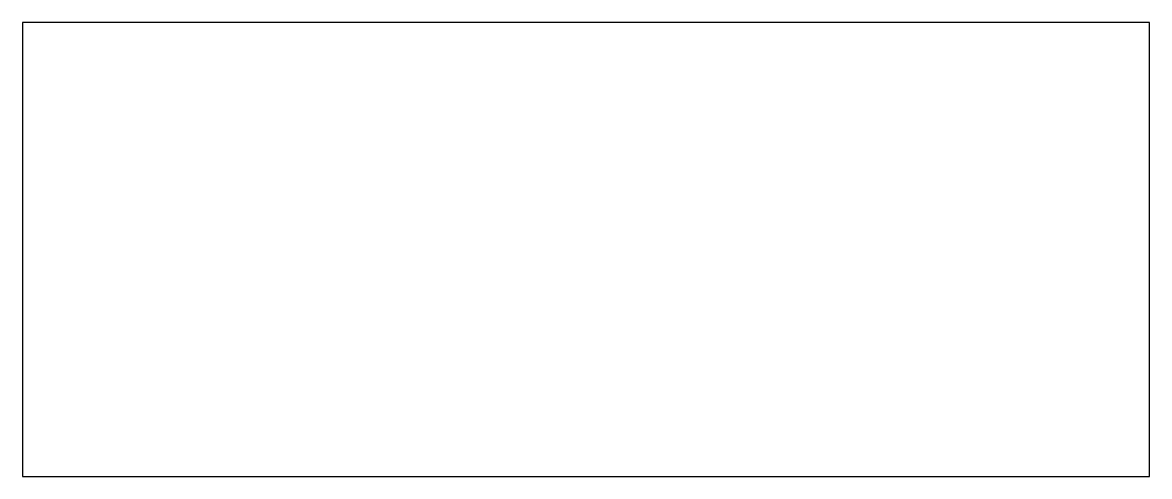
# Model space of a CAD drawing. Header units: millimetres. Extents: x 0 to 1290, y 0 to 520.
import ezdxf

# ---------------------------------------------------------------- set-up
doc = ezdxf.new("R2010")
doc.units = ezdxf.units.MM
doc.layers.add('CUT', color=7, linetype='Continuous')

msp = doc.modelspace()

# ---------------------------------------------------------------- linework, layer by layer
at = {"layer": 'CUT'}
for p, q in [((0, 520), (0, 0)), ((1290, 520), (0, 520)), ((1290, 0), (1290, 520)), ((0, 0), (1290, 0))]:
    msp.add_line(p, q, dxfattribs=at)

doc.saveas('drawing.dxf')
